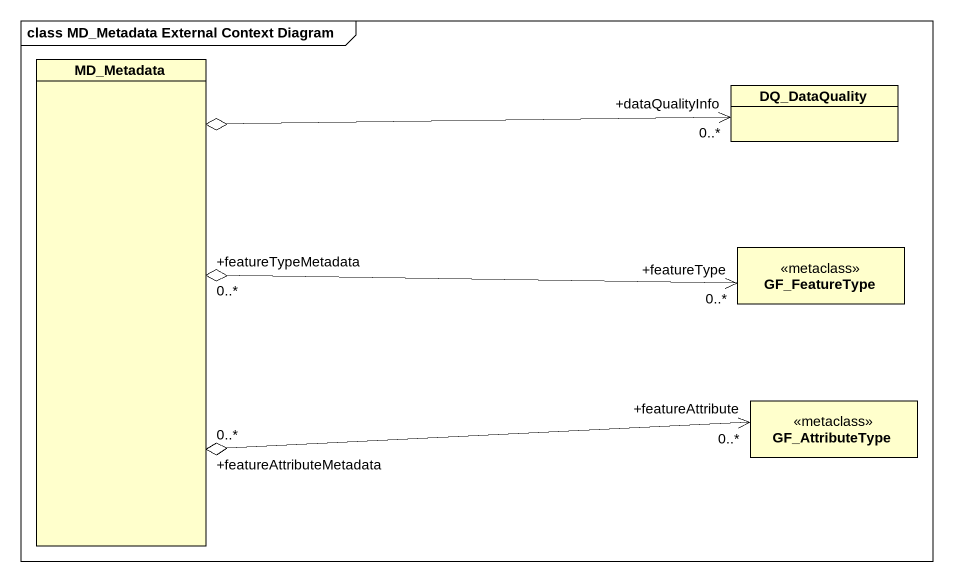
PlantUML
@startuml
mainframe class MD_Metadata External Context Diagram
hide circle
hide empty members
class MD_Metadata
class DQ_DataQuality
class GF_FeatureType <<metaclass>>
class GF_AttributeType <<metaclass>>
DQ_DataQuality "+dataQualityInfo\n0..*" <-left-o MD_Metadata
GF_FeatureType "+featureType\n0..*" <-left-o "+featureTypeMetadata\n0..*" MD_Metadata
GF_AttributeType "+featureAttribute\n0..*" <-left-o "+featureAttributeMetadata\n0..*" MD_Metadata
@enduml
